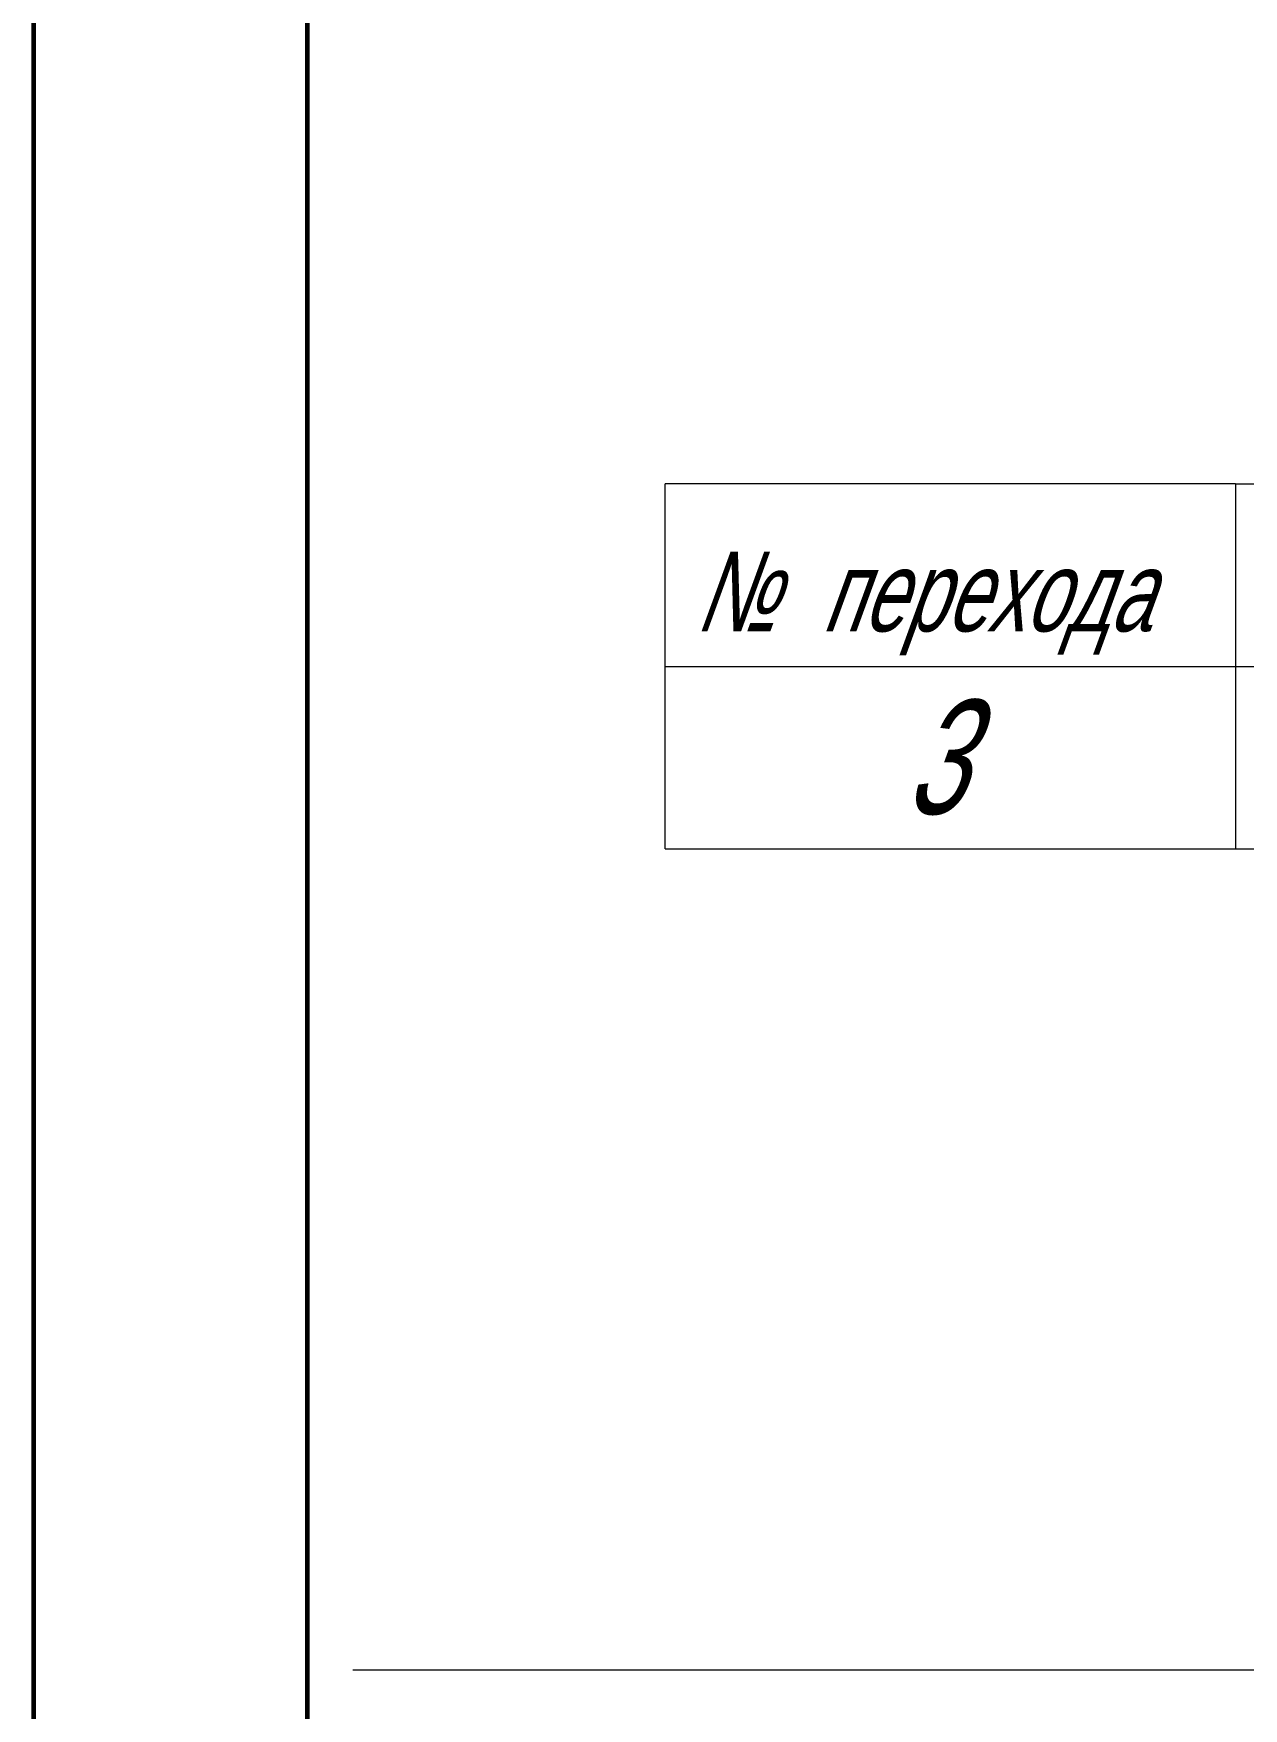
# Model space of a CAD drawing. Extents: x 8 to 849, y 720 to 1314.
# Drawn here: x 8 to 61.1, y 1020.3 to 1093.7 of the extents above; entities that cross this region are included whole.
import ezdxf

# ---------------------------------------------------------------- set-up
doc = ezdxf.new("R2010")
doc.units = 0
doc.header["$MEASUREMENT"] = 0
for name, pattern in [('K5LT_BASIC', [0]), ('K5LT_THIN', [0]), ('K5LT_THIN_INCLUDED_TO_HATCHING', [0])]:
    doc.linetypes.add(name, pattern=pattern)
doc.layers.add('0 VIEW0', color=7, linetype='Continuous')
doc.styles.add('K5_TEXTSTYLE', font='win_eskd.shx', dxfattribs={"width": 0.7, "oblique": 15, "bigfont": 'b_eskd.shx'})

# ---------------------------------------------------------------- blocks, each defined once
blk = doc.blocks.new('*U')
at = {"layer": '0 VIEW0', "color": 5, "linetype": 'K5LT_BASIC', "lineweight": 60}
for p, q in [((8, 1314), (8, 720)), ((20, 1309), (20, 725))]:
    blk.add_line(p, q, dxfattribs=at)

msp = doc.modelspace()

# ---------------------------------------------------------------- linework, layer by layer
at = {"layer": '0 VIEW0', "color": 7, "linetype": 'K5LT_THIN', "lineweight": 18}
for p, q in [((35.702, 1058), (35.702, 1074)), ((60.702, 1074), (35.702, 1074)), ((60.702, 1074), (210.702, 1074))]:
    msp.add_line(p, q, dxfattribs=at)
at = {"layer": '0 VIEW0', "color": 7, "linetype": 'K5LT_THIN_INCLUDED_TO_HATCHING', "lineweight": 18}
for p, q in [((60.702, 1074), (60.702, 1058)), ((35.702, 1066), (210.702, 1066)), ((35.702, 1058), (210.702, 1058)), ((838, 1022), (22, 1022))]:
    msp.add_line(p, q, dxfattribs=at)

# ---------------------------------------------------------------- block references
at = {"layer": '0 VIEW0'}
msp.add_blockref('*U', (0, 0), dxfattribs=at)
msp.add_blockref('*U', (0, 0), dxfattribs=at)
msp.add_blockref('*U', (0, 0), dxfattribs=at)
msp.add_blockref('*U', (0, 0), dxfattribs=at)

# ---------------------------------------------------------------- texts
at = {"layer": '0 VIEW0', "color": 7, "style": 'K5_TEXTSTYLE', "oblique": 20, "width": 0.7}
for s, height, p in [('№', 3.5, (36.991, 1067.537)), ('перехода', 3.5, (42.534, 1067.537)), ('3', 5, (46.152, 1059.537))]:
    msp.add_text(s, height=height, dxfattribs=at).set_placement(p)

doc.saveas('drawing.dxf')
